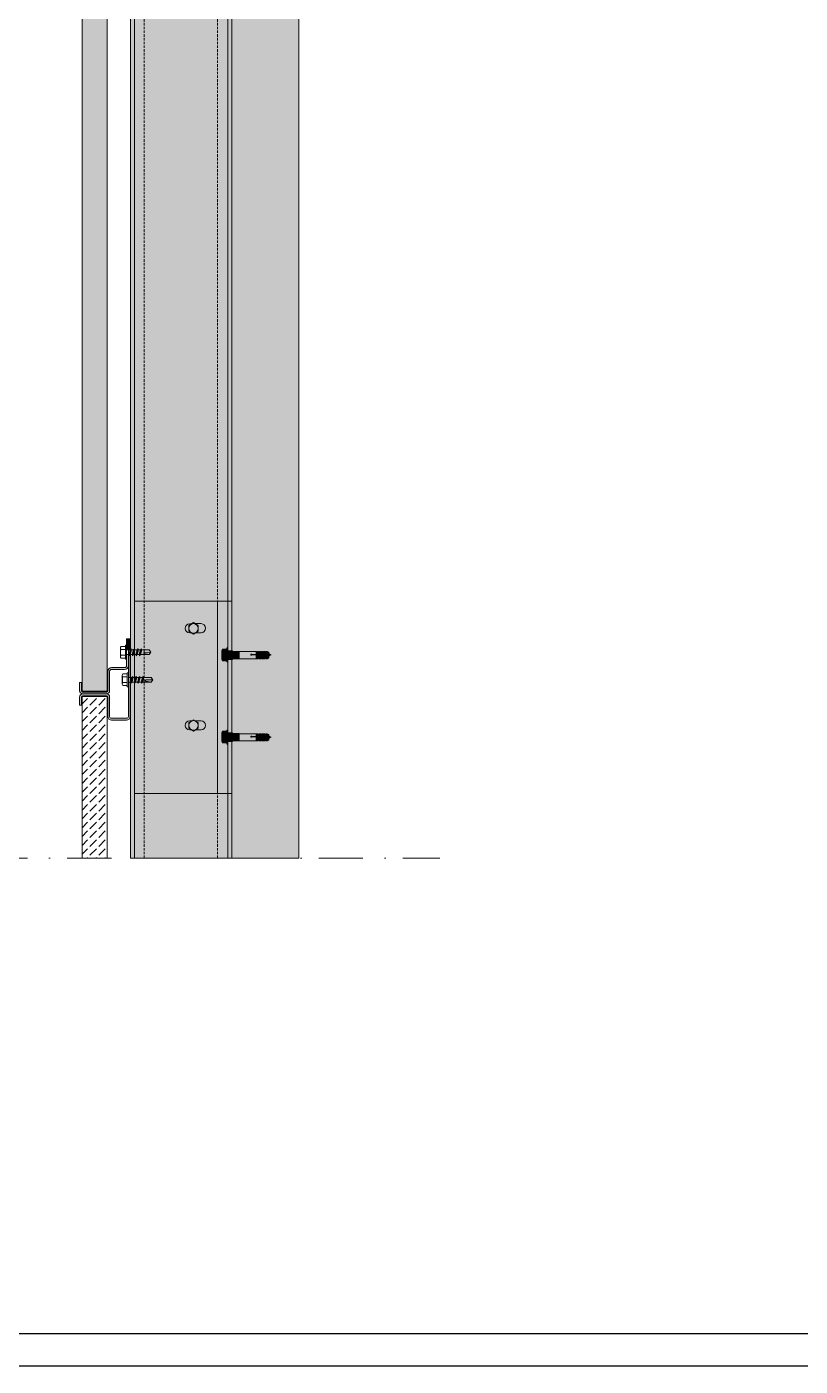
# Model space of a CAD drawing. Extents: x -106823 to -42801, y 48734 to 74234.
# Drawn here: x -55163 to -48982, y 48734 to 59449 of the extents above; entities that cross this region are included whole.
import ezdxf

# ---------------------------------------------------------------- set-up
doc = ezdxf.new("R2010")
doc.units = 0
doc.header["$MEASUREMENT"] = 0
doc.linetypes.add('Dot & Dashed', pattern=[670.277762, 352.777767, -176.388884, 0, -141.111112])
doc.linetypes.add('Hidden Line', pattern=[30, 20, -10])
for name, color, linetype, lineweight, true_color in [('2D - Ogólne_Pen_No__2', 7, 'Continuous', 15, 0x7f7f7f), ('2D - Ogólne_Pen_No__82', 7, 'Continuous', 20, 0xaaaaaa), ('2D Drafting - General_Pen_No__102', 7, 'Continuous', 13, 0xcccccc), ('2D Drafting - General_Pen_No__141', 7, 'Continuous', 0, 0xe8e8e8), ('2D Drafting - General_Pen_No__2', 7, 'Continuous', 15, 0x7f7f7f), ('2D Drafting - General_Pen_No__5', 7, 'Continuous', 25, 0x40a5ff), ('2D Drafting - General_Pen_No__81', 7, 'Continuous', 20, 0x6a6a6a)]:
    doc.layers.add(name, color=color, linetype=linetype, lineweight=lineweight, true_color=true_color)
doc.layers.add('2D Drafting - General_Pen_No__121', color=255, linetype='Continuous', lineweight=0)
pattern_1 = [(45, (0, 0), (-70.71068, 70.71068), [75, -25]), (45, (7e-15, 70.71), (-70.71068, 70.71068), [75, -25])]

msp = doc.modelspace()

# ---------------------------------------------------------------- hatches: boundary and pattern name
at = {"layer": '2D Drafting - General_Pen_No__102', "linetype": 'Continuous'}
for points in [[(-54366.18, 54463.42), (-54366.18, 54552.26), (-54351.18, 54552.26), (-54351.18, 54463.42)], [(-54351.18, 54463.42), (-54351.18, 54552.26), (-54336.18, 54552.26), (-54336.18, 54465.25), (-54337.66, 54463.42)], [(-54351.18, 54463.42), (-54351.18, 54552.26), (-54336.18, 54552.26), (-54336.18, 54465.25), (-54337.66, 54463.42)], [(-54716.18, 54112.26, -0.41421356), (-54741.18, 54137.26), (-54741.18, 54202.26), (-54726.18, 54202.26), (-54726.18, 54194.22), (-54726.27, 54194.22), (-54726.27, 54143.81), (-54726.18, 54143.81), (-54726.18, 54137.26, 0.41421356), (-54716.18, 54127.26), (-54526.18, 54127.26, 0.41421356), (-54516.18, 54137.26), (-54516.18, 54292.26, -0.41421356), (-54486.18, 54322.26), (-54381.18, 54322.26, 0.41421356), (-54366.18, 54337.26), (-54366.18, 54388.86), (-54366.18, 54426.14), (-54351.18, 54426.14), (-54351.18, 54337.26, -0.41421356), (-54381.18, 54307.26), (-54486.18, 54307.26, 0.41421356), (-54501.18, 54292.26), (-54501.18, 54137.26, -0.41421356), (-54526.18, 54112.26)], [(-54336.18, 54243.79), (-54351.18, 54243.79), (-54351.18, 54281.06), (-54351.18, 54426.14), (-54347.65, 54426.14), (-54345.45, 54417.94), (-54337.25, 54426.14), (-54336.18, 54426.14)], [(-54716.18, 54112.26), (-54526.18, 54112.26, -0.41421356), (-54501.18, 54087.26), (-54501.18, 53932.26, 0.41421356), (-54486.18, 53917.26), (-54366.18, 53917.26, 0.41421356), (-54351.18, 53932.26), (-54351.18, 54206.51), (-54336.18, 54206.51), (-54336.18, 53932.26, -0.41421356), (-54366.18, 53902.26), (-54486.18, 53902.26, -0.41421356), (-54516.18, 53932.26), (-54516.18, 54087.26, 0.41421356), (-54526.18, 54097.26), (-54716.18, 54097.26, 0.41421356), (-54726.18, 54087.26), (-54726.18, 54080.72), (-54726.27, 54080.72), (-54726.27, 54030.31), (-54726.18, 54030.31), (-54726.18, 54022.26), (-54741.18, 54022.26), (-54741.18, 54087.26, -0.41421356)]]:
    msp.add_hatch(color=256, dxfattribs=at).paths.add_polyline_path(points, flags=0)
at = {"layer": '2D Drafting - General_Pen_No__121', "linetype": 'Continuous'}
for points in [[(-53564.77, 54446.55), (-53598.95, 54446.55, -0.41956007), (-53598.95, 54469.85), (-53564.77, 54469.85)], [(-53603.22, 54423.64, 0.09242403), (-53598.95, 54400.73, 0.201281), (-53603.83, 54389.08), (-53603.83, 54458.2, 0.201281), (-53598.95, 54446.55, 0.09242403)], [(-53564.77, 54400.73), (-53598.95, 54400.73, -0.09242403), (-53603.22, 54423.64, -0.09242403), (-53598.95, 54446.55), (-53564.77, 54446.55), (-53564.77, 54423.64)], [(-53555.45, 54423.64), (-53555.45, 54367.72), (-53564.77, 54367.72), (-53564.77, 54423.64), (-53564.77, 54479.56), (-53555.45, 54479.56)], [(-53555.45, 54386.96), (-53555.45, 54423.64), (-53555.45, 54456.64), (-53525.45, 54456.64), (-53525.45, 54420.72), (-53525.45, 54386.96)], [(-53525.45, 54386.96), (-53555.45, 54386.96), (-53555.45, 54423.64), (-53555.45, 54456.64), (-53525.45, 54456.64), (-53525.45, 54419.77)], [(-53525.45, 54387.06), (-53525.45, 54419.77), (-53525.45, 54444.12), (-53521.94, 54448.49), (-53521.94, 54387.06)], [(-53521.94, 54387.06), (-53521.94, 54456.64), (-53521.76, 54456.64), (-53516.35, 54451.22), (-53516.35, 54392.48), (-53521.76, 54387.06)], [(-53516.35, 54392.38), (-53516.35, 54451.22), (-53466.61, 54451.22), (-53466.61, 54392.38)], [(-53466.61, 54392.38), (-53466.61, 54451.22), (-53465.36, 54449.98), (-53465.36, 54393.62)], [(-53465.36, 54393.62), (-53465.36, 54449.98), (-53330.94, 54449.98), (-53330.94, 54428.32), (-53364.25, 54428.32, 5.47504318), (-53364.25, 54425.36), (-53330.94, 54425.36), (-53330.94, 54393.62)], [(-53323.5, 54447.02), (-53323.5, 54434.07), (-53330.94, 54428.32), (-53330.94, 54449.98), (-53327.2, 54447.02)], [(-53330.94, 54428.32), (-53323.5, 54434.07), (-53323.5, 54431.11), (-53330.94, 54425.36)], [(-53313.15, 54449.98), (-53313.15, 54434.07), (-53323.5, 54434.07), (-53323.5, 54449.98)], [(-53323.5, 54434.07), (-53313.15, 54434.07), (-53313.15, 54431.11), (-53323.5, 54431.11)], [(-53305.71, 54447.02), (-53305.71, 54428.32), (-53313.15, 54434.07), (-53313.15, 54449.98), (-53309.4, 54447.02)], [(-53305.71, 54425.36), (-53313.15, 54431.11), (-53313.15, 54434.07), (-53305.71, 54428.32)], [(-53295.35, 54449.98), (-53295.35, 54428.32), (-53305.71, 54428.32), (-53305.71, 54449.98)], [(-53295.35, 54428.32), (-53295.35, 54449.98), (-53291.61, 54447.02), (-53287.91, 54447.02), (-53287.91, 54434.07)], [(-53287.91, 54431.11), (-53295.35, 54425.36), (-53295.35, 54428.32), (-53287.91, 54434.07)], [(-53277.55, 54449.98), (-53277.55, 54434.07), (-53287.91, 54434.07), (-53287.91, 54449.98)], [(-53277.55, 54431.11), (-53287.91, 54431.11), (-53287.91, 54434.07), (-53277.55, 54434.07)], [(-53270.11, 54447.02), (-53270.11, 54428.32), (-53277.55, 54434.07), (-53277.55, 54449.98), (-53273.81, 54447.02)], [(-53270.11, 54425.36), (-53277.55, 54431.11), (-53277.55, 54434.07), (-53270.11, 54428.32)], [(-53259.76, 54449.98), (-53259.76, 54428.32), (-53270.11, 54428.32), (-53270.11, 54449.98)], [(-53252.32, 54447.02), (-53252.32, 54434.07), (-53259.76, 54428.32), (-53259.76, 54449.98), (-53256.01, 54447.02)], [(-53259.76, 54428.32), (-53252.32, 54434.07), (-53252.32, 54431.11), (-53259.76, 54425.36)], [(-53252.32, 54434.07), (-53252.32, 54449.98), (-53241.96, 54449.98), (-53241.96, 54434.07)], [(-53252.32, 54434.07), (-53241.96, 54434.07), (-53241.96, 54431.11), (-53252.32, 54431.11)], [(-53229.58, 54426.92), (-53241.96, 54434.07), (-53241.96, 54449.98), (-53229.58, 54442.83)], [(-53229.58, 54423.96), (-53241.96, 54431.11), (-53241.96, 54434.07), (-53229.58, 54426.92)], [(-53210.85, 54423.55), (-53229.58, 54412.73), (-53229.58, 54434.36)], [(-53564.77, 54377.43), (-53598.95, 54377.43, -0.41956007), (-53598.95, 54400.73), (-53564.77, 54400.73)], [(-53330.94, 54425.36), (-53364.25, 54425.36, -5.47504318), (-53364.25, 54428.32), (-53330.94, 54428.32)], [(-53323.5, 54396.58), (-53327.2, 54396.58), (-53330.94, 54393.62), (-53330.94, 54425.36), (-53323.5, 54431.11)], [(-53323.5, 54393.62), (-53323.5, 54431.11), (-53313.15, 54431.11), (-53313.15, 54393.62)], [(-53305.71, 54396.58), (-53309.4, 54396.58), (-53313.15, 54393.62), (-53313.15, 54431.11), (-53305.71, 54425.36)], [(-53305.71, 54428.32), (-53295.35, 54428.32), (-53295.35, 54425.36), (-53305.71, 54425.36)], [(-53305.71, 54393.62), (-53305.71, 54425.36), (-53295.35, 54425.36), (-53295.35, 54393.62)], [(-53287.91, 54396.58), (-53291.61, 54396.58), (-53295.35, 54393.62), (-53295.35, 54425.36), (-53287.91, 54431.11)], [(-53277.55, 54393.62), (-53287.91, 54393.62), (-53287.91, 54431.11), (-53277.55, 54431.11)], [(-53270.11, 54396.58), (-53273.81, 54396.58), (-53277.55, 54393.62), (-53277.55, 54431.11), (-53270.11, 54425.36)], [(-53270.11, 54428.32), (-53259.76, 54428.32), (-53259.76, 54425.36), (-53270.11, 54425.36)], [(-53259.76, 54393.62), (-53270.11, 54393.62), (-53270.11, 54425.36), (-53259.76, 54425.36)], [(-53252.32, 54396.58), (-53256.01, 54396.58), (-53259.76, 54393.62), (-53259.76, 54425.36), (-53252.32, 54431.11)], [(-53252.32, 54393.62), (-53252.32, 54431.11), (-53241.96, 54431.11), (-53241.96, 54393.62)], [(-53229.58, 54400.77), (-53241.96, 54393.62), (-53241.96, 54431.11), (-53229.58, 54423.96)], [(-53564.77, 53789.87), (-53598.95, 53789.87, -0.41956007), (-53598.95, 53813.17), (-53564.77, 53813.17)], [(-53603.22, 53766.96, 0.09242403), (-53598.95, 53744.05, 0.201281), (-53603.83, 53732.4), (-53603.83, 53801.52, 0.201281), (-53598.95, 53789.87, 0.09242403)], [(-53564.77, 53744.05), (-53598.95, 53744.05, -0.09242403), (-53603.22, 53766.96, -0.09242403), (-53598.95, 53789.87), (-53564.77, 53789.87), (-53564.77, 53766.96)], [(-53555.45, 53766.96), (-53555.45, 53711.04), (-53564.77, 53711.04), (-53564.77, 53766.96), (-53564.77, 53822.88), (-53555.45, 53822.88)], [(-53555.45, 53730.28), (-53555.45, 53766.96), (-53555.45, 53799.95), (-53525.45, 53799.95), (-53525.45, 53764.03), (-53525.45, 53730.28)], [(-53525.45, 53730.28), (-53555.45, 53730.28), (-53555.45, 53766.96), (-53555.45, 53799.95), (-53525.45, 53799.95), (-53525.45, 53763.08)], [(-53525.45, 53730.38), (-53525.45, 53763.08), (-53525.45, 53787.44), (-53525.45, 53799.95), (-53521.94, 53799.95), (-53521.94, 53730.38)], [(-53521.94, 53730.38), (-53521.94, 53799.95), (-53521.76, 53799.95), (-53516.35, 53794.54), (-53516.35, 53735.79), (-53521.76, 53730.38)], [(-53516.35, 53735.7), (-53516.35, 53794.54), (-53466.61, 53794.54), (-53466.61, 53735.7)], [(-53466.61, 53735.7), (-53466.61, 53794.54), (-53465.36, 53793.29), (-53465.36, 53736.94)], [(-53465.36, 53736.94), (-53465.36, 53793.29), (-53330.94, 53793.29), (-53330.94, 53771.64), (-53364.25, 53771.64, 5.47504318), (-53364.25, 53768.68), (-53330.94, 53768.68), (-53330.94, 53736.94)], [(-53323.5, 53790.34), (-53323.5, 53777.38), (-53330.94, 53771.64), (-53330.94, 53793.29), (-53327.2, 53790.34)], [(-53313.15, 53793.29), (-53313.15, 53777.38), (-53323.5, 53777.38), (-53323.5, 53793.29)], [(-53305.71, 53790.34), (-53305.71, 53771.64), (-53313.15, 53777.38), (-53313.15, 53793.29), (-53309.4, 53790.34)], [(-53295.35, 53793.29), (-53295.35, 53771.64), (-53305.71, 53771.64), (-53305.71, 53793.29)], [(-53295.35, 53771.64), (-53295.35, 53793.29), (-53291.61, 53790.34), (-53287.91, 53790.34), (-53287.91, 53777.38)], [(-53277.55, 53793.29), (-53277.55, 53777.38), (-53287.91, 53777.38), (-53287.91, 53793.29)], [(-53270.11, 53790.34), (-53270.11, 53771.64), (-53277.55, 53777.38), (-53277.55, 53793.29), (-53273.81, 53790.34)], [(-53259.76, 53793.29), (-53259.76, 53771.64), (-53270.11, 53771.64), (-53270.11, 53793.29)], [(-53252.32, 53790.34), (-53252.32, 53777.38), (-53259.76, 53771.64), (-53259.76, 53793.29), (-53256.01, 53790.34)], [(-53252.32, 53777.38), (-53252.32, 53793.29), (-53241.96, 53793.29), (-53241.96, 53777.38)], [(-53229.58, 53770.24), (-53241.96, 53777.38), (-53241.96, 53793.29), (-53229.58, 53786.15)], [(-53564.77, 53720.75), (-53598.95, 53720.75, -0.41956007), (-53598.95, 53744.05), (-53564.77, 53744.05)], [(-53330.94, 53768.68), (-53364.25, 53768.68, -5.47504318), (-53364.25, 53771.64), (-53330.94, 53771.64)], [(-53330.94, 53771.64), (-53323.5, 53777.38), (-53323.5, 53774.43), (-53330.94, 53768.68)], [(-53323.5, 53739.9), (-53327.2, 53739.9), (-53330.94, 53736.94), (-53330.94, 53768.68), (-53323.5, 53774.43)], [(-53323.5, 53777.38), (-53313.15, 53777.38), (-53313.15, 53774.43), (-53323.5, 53774.43)], [(-53323.5, 53736.94), (-53323.5, 53774.43), (-53313.15, 53774.43), (-53313.15, 53736.94)], [(-53305.71, 53768.68), (-53313.15, 53774.43), (-53313.15, 53777.38), (-53305.71, 53771.64)], [(-53305.71, 53739.9), (-53309.4, 53739.9), (-53313.15, 53736.94), (-53313.15, 53774.43), (-53305.71, 53768.68)], [(-53305.71, 53771.64), (-53295.35, 53771.64), (-53295.35, 53768.68), (-53305.71, 53768.68)], [(-53305.71, 53736.94), (-53305.71, 53768.68), (-53295.35, 53768.68), (-53295.35, 53736.94)], [(-53287.91, 53774.43), (-53295.35, 53768.68), (-53295.35, 53771.64), (-53287.91, 53777.38)], [(-53287.91, 53739.9), (-53291.61, 53739.9), (-53295.35, 53736.94), (-53295.35, 53768.68), (-53287.91, 53774.43)], [(-53277.55, 53774.43), (-53287.91, 53774.43), (-53287.91, 53777.38), (-53277.55, 53777.38)], [(-53277.55, 53736.94), (-53287.91, 53736.94), (-53287.91, 53774.43), (-53277.55, 53774.43)], [(-53270.11, 53768.68), (-53277.55, 53774.43), (-53277.55, 53777.38), (-53270.11, 53771.64)], [(-53270.11, 53739.9), (-53273.81, 53739.9), (-53277.55, 53736.94), (-53277.55, 53774.43), (-53270.11, 53768.68)], [(-53270.11, 53771.64), (-53259.76, 53771.64), (-53259.76, 53768.68), (-53270.11, 53768.68)], [(-53259.76, 53736.94), (-53270.11, 53736.94), (-53270.11, 53768.68), (-53259.76, 53768.68)], [(-53259.76, 53771.64), (-53252.32, 53777.38), (-53252.32, 53774.43), (-53259.76, 53768.68)], [(-53252.32, 53739.9), (-53256.01, 53739.9), (-53259.76, 53736.94), (-53259.76, 53768.68), (-53252.32, 53774.43)], [(-53252.32, 53777.38), (-53241.96, 53777.38), (-53241.96, 53774.43), (-53252.32, 53774.43)], [(-53252.32, 53736.94), (-53252.32, 53774.43), (-53241.96, 53774.43), (-53241.96, 53736.94)], [(-53229.58, 53767.28), (-53241.96, 53774.43), (-53241.96, 53777.38), (-53229.58, 53770.24)], [(-53229.58, 53744.09), (-53241.96, 53736.94), (-53241.96, 53774.43), (-53229.58, 53767.28)], [(-53210.85, 53766.86), (-53229.58, 53756.05), (-53229.58, 53777.67)]]:
    msp.add_hatch(color=256, dxfattribs=at).paths.add_polyline_path(points, flags=0)
at = {"layer": '2D Drafting - General_Pen_No__141', "linetype": 'Continuous'}
msp.add_hatch(color=256, dxfattribs=at).paths.add_polyline_path([(-53525.45, 52799.35), (-53525.45, 67472.76), (-54333.07, 67472.76), (-54333.07, 52799.35)], flags=0)
at = {"layer": '2D Drafting - General_Pen_No__81', "linetype": 'Continuous'}
h = msp.add_hatch(dxfattribs=at)
h.set_pattern_fill('Solid___Dashed', color=256, style=0, pattern_type=2)
h.set_pattern_definition([(45, (0, 0), (-70.71068, 70.71068), []), (45, (-35.36, 35.36), (-70.71068, 70.71068), [75, -25])])
h.paths.add_polyline_path([(-53525.45, 67472.76), (-53525.45, 52799.35), (-52989.68, 52799.35), (-52989.68, 66029.79), (-52989.68, 67472.76)], flags=0)
h = msp.add_hatch(dxfattribs=at)
h.set_pattern_fill('Beton', color=256, style=0, pattern_type=2)
h.set_pattern_definition(pattern_1)
h.paths.add_polyline_path([(-54721.18, 66095.81), (-54521.18, 66095.81), (-54521.18, 54133.71), (-54721.18, 54133.71)], flags=0)
for points in [[(-54521.09, 54239.24), (-54516.18, 54239.24), (-54516.18, 54143.81), (-54521.09, 54143.81)], [(-54521.09, 53985.29), (-54516.18, 53985.29), (-54516.18, 54080.72), (-54521.09, 54080.72)]]:
    msp.add_hatch(color=256, dxfattribs=at).paths.add_polyline_path(points, flags=0)
h = msp.add_hatch(dxfattribs=at)
h.set_pattern_fill('Beton', color=256, style=0, pattern_type=2)
h.set_pattern_definition(pattern_1)
h.paths.add_polyline_path([(-54721.18, 54090.82), (-54521.18, 54090.82), (-54521.18, 52799.35), (-54721.18, 52799.35)], flags=0)

# ---------------------------------------------------------------- linework, layer by layer
at = {"layer": '2D - Ogólne_Pen_No__2', "linetype": 'Continuous'}
for p, q in [((-53521.76, 54456.64), (-53525.45, 54456.64)), ((-53525.45, 54456.64), (-53525.45, 54419.77)), ((-53516.35, 54451.22), (-53521.76, 54456.64)), ((-53516.35, 54451.22), (-53516.35, 54392.38)), ((-53466.61, 54451.22), (-53516.35, 54451.22)), ((-53466.61, 54451.22), (-53466.61, 54392.38)), ((-53465.36, 54449.98), (-53466.61, 54451.22)), ((-53465.36, 54393.62), (-53465.36, 54449.98)), ((-53330.94, 54449.98), (-53465.36, 54449.98)), ((-53330.94, 54449.98), (-53330.94, 54393.62)), ((-53327.2, 54447.02), (-53330.94, 54449.98)), ((-53323.5, 54434.07), (-53330.94, 54428.32)), ((-53323.5, 54447.02), (-53327.2, 54447.02)), ((-53323.5, 54449.98), (-53323.5, 54393.62)), ((-53313.15, 54449.98), (-53323.5, 54449.98)), ((-53323.5, 54449.98), (-53323.5, 54447.02)), ((-53313.15, 54434.07), (-53323.5, 54434.07)), ((-53313.15, 54449.98), (-53313.15, 54393.62)), ((-53309.4, 54447.02), (-53313.15, 54449.98)), ((-53305.71, 54428.32), (-53313.15, 54434.07)), ((-53305.71, 54447.02), (-53309.4, 54447.02)), ((-53305.71, 54449.98), (-53305.71, 54393.62)), ((-53295.35, 54449.98), (-53305.71, 54449.98)), ((-53305.71, 54449.98), (-53305.71, 54447.02)), ((-53295.35, 54449.98), (-53295.35, 54393.62)), ((-53291.61, 54447.02), (-53295.35, 54449.98)), ((-53287.91, 54434.07), (-53295.35, 54428.32)), ((-53287.91, 54447.02), (-53291.61, 54447.02)), ((-53287.91, 54449.98), (-53287.91, 54393.62)), ((-53277.55, 54449.98), (-53287.91, 54449.98)), ((-53287.91, 54449.98), (-53287.91, 54447.02)), ((-53277.55, 54434.07), (-53287.91, 54434.07)), ((-53277.55, 54449.98), (-53277.55, 54393.62)), ((-53273.81, 54447.02), (-53277.55, 54449.98)), ((-53270.11, 54428.32), (-53277.55, 54434.07)), ((-53270.11, 54447.02), (-53273.81, 54447.02)), ((-53270.11, 54449.98), (-53270.11, 54393.62)), ((-53259.76, 54449.98), (-53270.11, 54449.98)), ((-53270.11, 54449.98), (-53270.11, 54447.02)), ((-53259.76, 54449.98), (-53259.76, 54393.62)), ((-53256.01, 54447.02), (-53259.76, 54449.98)), ((-53252.32, 54434.07), (-53259.76, 54428.32)), ((-53252.32, 54447.02), (-53256.01, 54447.02)), ((-53241.96, 54449.98), (-53252.32, 54449.98)), ((-53252.32, 54449.98), (-53252.32, 54393.62)), ((-53241.96, 54434.07), (-53252.32, 54434.07)), ((-53241.96, 54449.98), (-53241.96, 54393.62)), ((-53229.58, 54442.83), (-53241.96, 54449.98)), ((-53229.58, 54426.92), (-53241.96, 54434.07)), ((-53229.58, 54442.83), (-53229.58, 54400.77)), ((-53229.58, 54434.36), (-53210.85, 54423.55)), ((-53525.45, 54387.06), (-53525.45, 54420.81)), ((-53525.45, 54386.96), (-53525.45, 54420.72)), ((-53521.76, 54387.06), (-53525.45, 54387.06)), ((-53521.76, 54386.96), (-53525.45, 54386.96)), ((-53516.35, 54392.48), (-53521.76, 54387.06)), ((-53516.35, 54392.38), (-53521.76, 54386.96)), ((-53466.61, 54392.38), (-53516.35, 54392.38)), ((-53465.36, 54393.62), (-53466.61, 54392.38)), ((-53330.94, 54393.62), (-53465.36, 54393.62)), ((-53330.94, 54428.32), (-53364.25, 54428.32)), ((-53330.94, 54425.36), (-53364.25, 54425.36)), ((-53323.5, 54431.11), (-53330.94, 54425.36)), ((-53327.2, 54396.58), (-53330.94, 54393.62)), ((-53323.5, 54396.58), (-53327.2, 54396.58)), ((-53313.15, 54431.11), (-53323.5, 54431.11)), ((-53323.5, 54393.62), (-53323.5, 54396.58)), ((-53313.15, 54393.62), (-53323.5, 54393.62)), ((-53305.71, 54425.36), (-53313.15, 54431.11)), ((-53309.4, 54396.58), (-53313.15, 54393.62)), ((-53305.71, 54396.58), (-53309.4, 54396.58)), ((-53295.35, 54428.32), (-53305.71, 54428.32)), ((-53295.35, 54425.36), (-53305.71, 54425.36)), ((-53305.71, 54393.62), (-53305.71, 54396.58)), ((-53295.35, 54393.62), (-53305.71, 54393.62)), ((-53287.91, 54431.11), (-53295.35, 54425.36)), ((-53291.61, 54396.58), (-53295.35, 54393.62)), ((-53287.91, 54396.58), (-53291.61, 54396.58)), ((-53277.55, 54431.11), (-53287.91, 54431.11)), ((-53287.91, 54393.62), (-53287.91, 54396.58)), ((-53277.55, 54393.62), (-53287.91, 54393.62)), ((-53270.11, 54425.36), (-53277.55, 54431.11)), ((-53273.81, 54396.58), (-53277.55, 54393.62)), ((-53270.11, 54396.58), (-53273.81, 54396.58)), ((-53259.76, 54428.32), (-53270.11, 54428.32)), ((-53259.76, 54425.36), (-53270.11, 54425.36)), ((-53270.11, 54393.62), (-53270.11, 54396.58)), ((-53259.76, 54393.62), (-53270.11, 54393.62)), ((-53252.32, 54431.11), (-53259.76, 54425.36)), ((-53256.01, 54396.58), (-53259.76, 54393.62)), ((-53252.32, 54396.58), (-53256.01, 54396.58)), ((-53241.96, 54431.11), (-53252.32, 54431.11)), ((-53241.96, 54393.62), (-53252.32, 54393.62)), ((-53229.58, 54423.96), (-53241.96, 54431.11)), ((-53229.58, 54400.77), (-53241.96, 54393.62)), ((-53229.58, 54412.73), (-53210.85, 54423.55)), ((-53521.76, 53799.95), (-53525.45, 53799.95)), ((-53516.35, 53794.54), (-53521.76, 53799.95)), ((-53466.61, 53794.54), (-53516.35, 53794.54)), ((-53516.35, 53794.54), (-53516.35, 53735.7)), ((-53465.36, 53793.29), (-53466.61, 53794.54)), ((-53466.61, 53794.54), (-53466.61, 53735.7)), ((-53330.94, 53793.29), (-53465.36, 53793.29)), ((-53465.36, 53736.94), (-53465.36, 53793.29)), ((-53327.2, 53790.34), (-53330.94, 53793.29)), ((-53330.94, 53793.29), (-53330.94, 53736.94)), ((-53323.5, 53790.34), (-53327.2, 53790.34)), ((-53313.15, 53793.29), (-53323.5, 53793.29)), ((-53323.5, 53793.29), (-53323.5, 53790.34)), ((-53323.5, 53793.29), (-53323.5, 53736.94)), ((-53309.4, 53790.34), (-53313.15, 53793.29)), ((-53313.15, 53793.29), (-53313.15, 53736.94)), ((-53305.71, 53790.34), (-53309.4, 53790.34)), ((-53295.35, 53793.29), (-53305.71, 53793.29)), ((-53305.71, 53793.29), (-53305.71, 53790.34)), ((-53305.71, 53793.29), (-53305.71, 53736.94)), ((-53291.61, 53790.34), (-53295.35, 53793.29)), ((-53295.35, 53793.29), (-53295.35, 53736.94)), ((-53287.91, 53790.34), (-53291.61, 53790.34)), ((-53277.55, 53793.29), (-53287.91, 53793.29)), ((-53287.91, 53793.29), (-53287.91, 53790.34)), ((-53287.91, 53793.29), (-53287.91, 53736.94)), ((-53273.81, 53790.34), (-53277.55, 53793.29)), ((-53277.55, 53793.29), (-53277.55, 53736.94)), ((-53270.11, 53790.34), (-53273.81, 53790.34)), ((-53270.11, 53793.29), (-53270.11, 53736.94)), ((-53259.76, 53793.29), (-53270.11, 53793.29)), ((-53270.11, 53793.29), (-53270.11, 53790.34)), ((-53259.76, 53793.29), (-53259.76, 53736.94)), ((-53256.01, 53790.34), (-53259.76, 53793.29)), ((-53252.32, 53790.34), (-53256.01, 53790.34)), ((-53241.96, 53793.29), (-53252.32, 53793.29)), ((-53252.32, 53793.29), (-53252.32, 53736.94)), ((-53241.96, 53793.29), (-53241.96, 53736.94)), ((-53229.58, 53786.15), (-53241.96, 53793.29)), ((-53525.45, 53730.38), (-53525.45, 53764.13)), ((-53521.76, 53730.38), (-53525.45, 53730.38)), ((-53521.76, 53730.28), (-53525.45, 53730.28)), ((-53516.35, 53735.79), (-53521.76, 53730.38)), ((-53516.35, 53735.7), (-53521.76, 53730.28)), ((-53466.61, 53735.7), (-53516.35, 53735.7)), ((-53465.36, 53736.94), (-53466.61, 53735.7)), ((-53330.94, 53736.94), (-53465.36, 53736.94)), ((-53330.94, 53771.64), (-53364.25, 53771.64)), ((-53330.94, 53768.68), (-53364.25, 53768.68)), ((-53323.5, 53777.38), (-53330.94, 53771.64)), ((-53323.5, 53774.43), (-53330.94, 53768.68)), ((-53327.2, 53739.9), (-53330.94, 53736.94)), ((-53323.5, 53739.9), (-53327.2, 53739.9)), ((-53313.15, 53777.38), (-53323.5, 53777.38)), ((-53313.15, 53774.43), (-53323.5, 53774.43)), ((-53323.5, 53736.94), (-53323.5, 53739.9)), ((-53313.15, 53736.94), (-53323.5, 53736.94)), ((-53305.71, 53771.64), (-53313.15, 53777.38)), ((-53305.71, 53768.68), (-53313.15, 53774.43)), ((-53309.4, 53739.9), (-53313.15, 53736.94)), ((-53305.71, 53739.9), (-53309.4, 53739.9)), ((-53295.35, 53771.64), (-53305.71, 53771.64)), ((-53295.35, 53768.68), (-53305.71, 53768.68)), ((-53305.71, 53736.94), (-53305.71, 53739.9)), ((-53295.35, 53736.94), (-53305.71, 53736.94)), ((-53287.91, 53777.38), (-53295.35, 53771.64)), ((-53287.91, 53774.43), (-53295.35, 53768.68)), ((-53291.61, 53739.9), (-53295.35, 53736.94)), ((-53287.91, 53739.9), (-53291.61, 53739.9)), ((-53277.55, 53777.38), (-53287.91, 53777.38)), ((-53277.55, 53774.43), (-53287.91, 53774.43)), ((-53287.91, 53736.94), (-53287.91, 53739.9)), ((-53277.55, 53736.94), (-53287.91, 53736.94)), ((-53270.11, 53771.64), (-53277.55, 53777.38)), ((-53270.11, 53768.68), (-53277.55, 53774.43)), ((-53273.81, 53739.9), (-53277.55, 53736.94)), ((-53270.11, 53739.9), (-53273.81, 53739.9)), ((-53259.76, 53771.64), (-53270.11, 53771.64)), ((-53259.76, 53768.68), (-53270.11, 53768.68)), ((-53270.11, 53736.94), (-53270.11, 53739.9)), ((-53259.76, 53736.94), (-53270.11, 53736.94)), ((-53252.32, 53777.38), (-53259.76, 53771.64)), ((-53252.32, 53774.43), (-53259.76, 53768.68)), ((-53256.01, 53739.9), (-53259.76, 53736.94)), ((-53252.32, 53739.9), (-53256.01, 53739.9)), ((-53241.96, 53777.38), (-53252.32, 53777.38)), ((-53241.96, 53774.43), (-53252.32, 53774.43)), ((-53241.96, 53736.94), (-53252.32, 53736.94)), ((-53229.58, 53770.24), (-53241.96, 53777.38)), ((-53229.58, 53767.28), (-53241.96, 53774.43)), ((-53229.58, 53744.09), (-53241.96, 53736.94)), ((-53229.58, 53786.15), (-53229.58, 53744.09)), ((-53229.58, 53777.67), (-53210.85, 53766.86)), ((-53229.58, 53756.05), (-53210.85, 53766.86))]:
    msp.add_line(p, q, dxfattribs=at)
msp.add_arc((-53368.17, 54426.84), 4.18, 20.701612, 339.298388, dxfattribs=at)
at = {"layer": '2D - Ogólne_Pen_No__82', "linetype": 'Continuous'}
msp.add_arc((-53368.17, 53770.16), 4.18, 20.701612, 339.298388, dxfattribs=at)
at = {"layer": '2D Drafting - General_Pen_No__2', "linetype": 'Continuous'}
for p, q in [((-54333.07, 52799.35), (-54333.07, 67472.76)), ((-54303.07, 52799.35), (-54303.07, 67472.76)), ((-53555.45, 52799.35), (-53555.45, 67472.76)), ((-53525.45, 52799.35), (-53525.45, 67472.76)), ((-52989.68, 52799.35), (-52989.68, 67472.76)), ((-54303.07, 54855.13), (-53525.45, 54855.13)), ((-53639.72, 53314.56), (-53639.72, 54855.13)), ((-53869.11, 54658.94), (-53830.94, 54681.94)), ((-53869.11, 54658.94), (-53869.11, 54612.94)), ((-53847.05, 54672.23), (-53860.8, 54672.23)), ((-53792.77, 54658.94), (-53830.94, 54681.94)), ((-53770.63, 54674.1), (-53814.83, 54674.1)), ((-53792.77, 54658.94), (-53792.77, 54612.94)), ((-54366.18, 54552.26), (-54366.18, 54337.26)), ((-54351.18, 54552.26), (-54366.18, 54552.26)), ((-54351.18, 54552.26), (-54351.18, 53932.26)), ((-54336.18, 54552.26), (-54351.18, 54552.26)), ((-54351.18, 54552.26), (-54351.18, 54337.26)), ((-54336.18, 54552.26), (-54336.18, 53932.26)), ((-53869.11, 54612.94), (-53830.94, 54589.94)), ((-53860.8, 54599.65), (-53847.05, 54599.65)), ((-53792.77, 54612.94), (-53830.94, 54589.94)), ((-53814.83, 54601.52), (-53770.63, 54601.52)), ((-54414.56, 54410.2), (-54414.56, 54479.33)), ((-54409.67, 54490.98), (-54375.5, 54490.98)), ((-54409.67, 54467.68), (-54375.5, 54467.68)), ((-54375.5, 54444.76), (-54375.5, 54500.68)), ((-54375.5, 54500.68), (-54366.18, 54500.68)), ((-54375.5, 54444.76), (-54375.5, 54388.85)), ((-54366.18, 54500.68), (-54366.18, 54444.76)), ((-54366.18, 54463.4), (-54337.66, 54463.4)), ((-54366.18, 54388.85), (-54366.18, 54444.76)), ((-54347.65, 54426.13), (-54342.65, 54444.76)), ((-54345.45, 54417.93), (-54338.26, 54444.76)), ((-54337.66, 54463.4), (-54342.65, 54444.76)), ((-54331.07, 54471.6), (-54338.26, 54444.76)), ((-54331.07, 54471.6), (-54337.66, 54463.4)), ((-54337.25, 54426.13), (-54332.26, 54444.76)), ((-54327.26, 54463.4), (-54332.26, 54444.76)), ((-54327.26, 54463.4), (-54331.07, 54471.6)), ((-54327.26, 54463.4), (-54309.82, 54463.4)), ((-54319.81, 54426.13), (-54314.81, 54444.76)), ((-54317.61, 54417.93), (-54310.42, 54444.76)), ((-54309.82, 54463.4), (-54314.81, 54444.76)), ((-54303.23, 54471.6), (-54310.42, 54444.76)), ((-54303.23, 54471.6), (-54309.82, 54463.4)), ((-54309.41, 54426.13), (-54304.42, 54444.76)), ((-54299.42, 54463.4), (-54304.42, 54444.76)), ((-54299.42, 54463.4), (-54303.23, 54471.6)), ((-54299.42, 54463.4), (-54281.98, 54463.4)), ((-54291.97, 54426.13), (-54286.97, 54444.76)), ((-54289.77, 54417.93), (-54282.58, 54444.76)), ((-54281.98, 54463.4), (-54286.97, 54444.76)), ((-54275.39, 54471.6), (-54282.58, 54444.76)), ((-54275.39, 54471.6), (-54281.98, 54463.4)), ((-54281.57, 54426.13), (-54276.57, 54444.76)), ((-54271.58, 54463.4), (-54276.57, 54444.76)), ((-54271.58, 54463.4), (-54275.39, 54471.6)), ((-54271.58, 54463.4), (-54254.14, 54463.4)), ((-54264.13, 54426.13), (-54259.13, 54444.76)), ((-54261.93, 54417.93), (-54254.74, 54444.76)), ((-54254.14, 54463.4), (-54259.13, 54444.76)), ((-54247.54, 54471.6), (-54254.74, 54444.76)), ((-54247.54, 54471.6), (-54254.14, 54463.4)), ((-54253.73, 54426.13), (-54248.73, 54444.76)), ((-54243.74, 54463.4), (-54248.73, 54444.76)), ((-54243.74, 54463.4), (-54247.54, 54471.6)), ((-54243.74, 54463.4), (-54185.22, 54463.4)), ((-54231.05, 54440.34), (-54226.19, 54443.03)), ((-54227.27, 54434.13), (-54231.05, 54440.34)), ((-54185.22, 54426.13), (-54227.27, 54434.13)), ((-54226.19, 54443.03), (-54171.24, 54444.76)), ((-54185.22, 54463.4), (-54171.24, 54444.76)), ((-54185.22, 54426.13), (-54171.24, 54444.76)), ((-53603.83, 54389.08), (-53603.83, 54458.2)), ((-53598.95, 54469.85), (-53564.77, 54469.85)), ((-53598.95, 54446.55), (-53564.77, 54446.55)), ((-53564.77, 54479.56), (-53555.45, 54479.56)), ((-53564.77, 54423.64), (-53564.77, 54479.56)), ((-53555.45, 54477.72), (-53555.45, 54421.8)), ((-53555.45, 54456.64), (-53525.45, 54456.64)), ((-54409.67, 54421.85), (-54375.5, 54421.85)), ((-54409.67, 54398.55), (-54375.5, 54398.55)), ((-54375.5, 54388.85), (-54366.18, 54388.85)), ((-54366.18, 54426.13), (-54347.65, 54426.13)), ((-54347.65, 54426.13), (-54345.45, 54417.93)), ((-54345.45, 54417.93), (-54337.25, 54426.13)), ((-54337.25, 54426.13), (-54319.81, 54426.13)), ((-54319.81, 54426.13), (-54317.61, 54417.93)), ((-54317.61, 54417.93), (-54309.41, 54426.13)), ((-54309.41, 54426.13), (-54291.97, 54426.13)), ((-54291.97, 54426.13), (-54289.77, 54417.93)), ((-54289.77, 54417.93), (-54281.57, 54426.13)), ((-54281.57, 54426.13), (-54264.13, 54426.13)), ((-54264.13, 54426.13), (-54261.93, 54417.93)), ((-54261.93, 54417.93), (-54253.73, 54426.13)), ((-54253.73, 54426.13), (-54185.22, 54426.13)), ((-53598.95, 54400.73), (-53564.77, 54400.73)), ((-53598.95, 54377.43), (-53564.77, 54377.43)), ((-53564.77, 54423.64), (-53564.77, 54367.72)), ((-53564.77, 54367.72), (-53555.45, 54367.72)), ((-53555.45, 54365.88), (-53555.45, 54421.8)), ((-53555.45, 54386.96), (-53525.45, 54386.96)), ((-54516.18, 54292.26), (-54516.18, 54137.26)), ((-54501.18, 54292.26), (-54501.18, 54137.26)), ((-54381.18, 54322.26), (-54486.18, 54322.26)), ((-54381.18, 54307.26), (-54486.18, 54307.26)), ((-54399.56, 54190.58), (-54399.56, 54259.71)), ((-54394.67, 54271.36), (-54360.5, 54271.36)), ((-54394.67, 54248.06), (-54360.5, 54248.06)), ((-54360.5, 54225.15), (-54360.5, 54281.06)), ((-54360.5, 54281.06), (-54351.18, 54281.06)), ((-54360.5, 54225.15), (-54360.5, 54169.23)), ((-54351.18, 54281.06), (-54351.18, 54225.15)), ((-54351.18, 54243.79), (-54322.66, 54243.79)), ((-54351.18, 54169.23), (-54351.18, 54225.15)), ((-54332.65, 54206.51), (-54327.65, 54225.15)), ((-54330.45, 54198.31), (-54323.26, 54225.15)), ((-54322.66, 54243.79), (-54327.65, 54225.15)), ((-54316.07, 54251.99), (-54323.26, 54225.15)), ((-54316.07, 54251.99), (-54322.66, 54243.79)), ((-54322.25, 54206.51), (-54317.26, 54225.15)), ((-54312.26, 54243.79), (-54317.26, 54225.15)), ((-54312.26, 54243.79), (-54316.07, 54251.99)), ((-54312.26, 54243.79), (-54294.82, 54243.79)), ((-54304.81, 54206.51), (-54299.81, 54225.15)), ((-54302.61, 54198.31), (-54295.42, 54225.15)), ((-54294.82, 54243.79), (-54299.81, 54225.15)), ((-54288.23, 54251.99), (-54295.42, 54225.15)), ((-54288.23, 54251.99), (-54294.82, 54243.79)), ((-54294.41, 54206.51), (-54289.42, 54225.15)), ((-54284.42, 54243.79), (-54289.42, 54225.15)), ((-54284.42, 54243.79), (-54288.23, 54251.99)), ((-54284.42, 54243.79), (-54266.98, 54243.79)), ((-54276.97, 54206.51), (-54271.97, 54225.15)), ((-54274.77, 54198.31), (-54267.58, 54225.15)), ((-54266.98, 54243.79), (-54271.97, 54225.15)), ((-54260.39, 54251.99), (-54267.58, 54225.15)), ((-54260.39, 54251.99), (-54266.98, 54243.79)), ((-54266.57, 54206.51), (-54261.57, 54225.15)), ((-54256.58, 54243.79), (-54261.57, 54225.15)), ((-54256.58, 54243.79), (-54260.39, 54251.99)), ((-54256.58, 54243.79), (-54239.14, 54243.79)), ((-54249.13, 54206.51), (-54244.13, 54225.15)), ((-54246.93, 54198.31), (-54239.74, 54225.15)), ((-54239.14, 54243.79), (-54244.13, 54225.15)), ((-54232.54, 54251.99), (-54239.74, 54225.15)), ((-54232.54, 54251.99), (-54239.14, 54243.79)), ((-54238.73, 54206.51), (-54233.73, 54225.15)), ((-54228.74, 54243.79), (-54233.73, 54225.15)), ((-54228.74, 54243.79), (-54232.54, 54251.99)), ((-54228.74, 54243.79), (-54170.22, 54243.79)), ((-54216.05, 54220.72), (-54211.19, 54223.41)), ((-54212.27, 54214.51), (-54216.05, 54220.72)), ((-54211.19, 54223.41), (-54156.24, 54225.15)), ((-54170.22, 54243.79), (-54156.24, 54225.15)), ((-54170.22, 54206.51), (-54156.24, 54225.15)), ((-54741.18, 54202.26), (-54741.18, 54137.26)), ((-54741.18, 54202.26), (-54726.18, 54202.26)), ((-54726.18, 54202.26), (-54726.18, 54137.26)), ((-54721.09, 54133.71), (-54521.09, 54133.71)), ((-54526.18, 54127.26), (-54716.18, 54127.26)), ((-54526.18, 54112.26), (-54716.18, 54112.26)), ((-54526.18, 54112.26), (-54716.18, 54112.26)), ((-54394.67, 54202.23), (-54360.5, 54202.23)), ((-54394.67, 54178.93), (-54360.5, 54178.93)), ((-54360.5, 54169.23), (-54351.18, 54169.23)), ((-54351.18, 54206.51), (-54332.65, 54206.51)), ((-54332.65, 54206.51), (-54330.45, 54198.31)), ((-54330.45, 54198.31), (-54322.25, 54206.51)), ((-54322.25, 54206.51), (-54304.81, 54206.51)), ((-54304.81, 54206.51), (-54302.61, 54198.31)), ((-54302.61, 54198.31), (-54294.41, 54206.51)), ((-54294.41, 54206.51), (-54276.97, 54206.51)), ((-54276.97, 54206.51), (-54274.77, 54198.31)), ((-54274.77, 54198.31), (-54266.57, 54206.51)), ((-54266.57, 54206.51), (-54249.13, 54206.51)), ((-54249.13, 54206.51), (-54246.93, 54198.31)), ((-54246.93, 54198.31), (-54238.73, 54206.51)), ((-54238.73, 54206.51), (-54170.22, 54206.51)), ((-54170.22, 54206.51), (-54212.27, 54214.51)), ((-54741.18, 54022.26), (-54741.18, 54087.26)), ((-54741.18, 54022.26), (-54726.18, 54022.26)), ((-54726.18, 54022.26), (-54726.18, 54087.26)), ((-54721.09, 54090.82), (-54521.09, 54090.82)), ((-54721.09, 54090.82), (-54721.09, 52799.35)), ((-54526.18, 54097.26), (-54716.18, 54097.26)), ((-54521.09, 54090.82), (-54521.09, 52799.35)), ((-54516.18, 53932.26), (-54516.18, 54087.26)), ((-54501.18, 53932.26), (-54501.18, 54087.26)), ((-54366.18, 53917.26), (-54486.18, 53917.26)), ((-54366.18, 53902.26), (-54486.18, 53902.26)), ((-53869.11, 53882.97), (-53830.94, 53905.97)), ((-53847.05, 53896.26), (-53860.8, 53896.26)), ((-53792.77, 53882.97), (-53830.94, 53905.97)), ((-53770.63, 53896.26), (-53814.83, 53896.26)), ((-53869.11, 53882.97), (-53869.11, 53836.97)), ((-53869.11, 53836.97), (-53830.94, 53813.97)), ((-53860.8, 53823.68), (-53847.05, 53823.68)), ((-53792.77, 53836.97), (-53830.94, 53813.97)), ((-53814.83, 53823.68), (-53770.63, 53823.68)), ((-53792.77, 53882.97), (-53792.77, 53836.97)), ((-53603.83, 53732.4), (-53603.83, 53801.52)), ((-53598.95, 53813.17), (-53564.77, 53813.17)), ((-53598.95, 53789.87), (-53564.77, 53789.87)), ((-53564.77, 53822.88), (-53555.45, 53822.88)), ((-53564.77, 53766.96), (-53564.77, 53822.88)), ((-53555.45, 53822.88), (-53555.45, 53766.96)), ((-53555.45, 53799.95), (-53525.45, 53799.95)), ((-53598.95, 53744.05), (-53564.77, 53744.05)), ((-53598.95, 53720.75), (-53564.77, 53720.75)), ((-53564.77, 53766.96), (-53564.77, 53711.04)), ((-53564.77, 53711.04), (-53555.45, 53711.04)), ((-53555.45, 53711.04), (-53555.45, 53766.96)), ((-53555.45, 53730.28), (-53525.45, 53730.28)), ((-54303.07, 53314.56), (-53525.45, 53314.56))]:
    msp.add_line(p, q, dxfattribs=at)
at = {"layer": '2D Drafting - General_Pen_No__2', "linetype": 'Hidden Line'}
for p, q in [((-54224.74, 52799.35), (-54224.74, 67472.76)), ((-53639.72, 52799.35), (-53639.72, 67472.76))]:
    msp.add_line(p, q, dxfattribs=at)
at = {"layer": '2D Drafting - General_Pen_No__2', "linetype": 'Dot & Dashed'}
msp.add_line((-72940.14, 52799.35), (-51862.74, 52799.35), dxfattribs=at)
at = {"layer": '2D Drafting - General_Pen_No__2', "linetype": 'Continuous', "flags": 128}
for points in [[(-53525.45, 52799.35), (-53525.45, 67472.76), (-54333.07, 67472.76), (-54333.07, 52799.35)], [(-53525.45, 67472.76), (-53525.45, 52799.35), (-52989.68, 52799.35), (-52989.68, 66029.79), (-52989.68, 67472.76)], [(-54721.18, 66095.81), (-54521.18, 66095.81), (-54521.18, 54133.71), (-54721.18, 54133.71)], [(-54366.18, 54463.42), (-54366.18, 54552.26), (-54351.18, 54552.26), (-54351.18, 54463.42)], [(-54351.18, 54463.42), (-54351.18, 54552.26), (-54336.18, 54552.26), (-54336.18, 54465.25), (-54337.66, 54463.42)], [(-54351.18, 54463.42), (-54351.18, 54552.26), (-54336.18, 54552.26), (-54336.18, 54465.25), (-54337.66, 54463.42)], [(-53555.45, 54423.64), (-53555.45, 54367.72), (-53564.77, 54367.72), (-53564.77, 54423.64), (-53564.77, 54479.56), (-53555.45, 54479.56)], [(-53555.45, 54386.96), (-53555.45, 54423.64), (-53555.45, 54456.64), (-53525.45, 54456.64), (-53525.45, 54420.72), (-53525.45, 54386.96)], [(-53525.45, 54386.96), (-53555.45, 54386.96), (-53555.45, 54423.64), (-53555.45, 54456.64), (-53525.45, 54456.64), (-53525.45, 54419.77)], [(-53525.45, 54387.06), (-53525.45, 54419.77), (-53525.45, 54444.12), (-53521.94, 54448.49), (-53521.94, 54387.06)], [(-53521.94, 54387.06), (-53521.94, 54456.64), (-53521.76, 54456.64), (-53516.35, 54451.22), (-53516.35, 54392.48), (-53521.76, 54387.06)], [(-53516.35, 54392.38), (-53516.35, 54451.22), (-53466.61, 54451.22), (-53466.61, 54392.38)], [(-53466.61, 54392.38), (-53466.61, 54451.22), (-53465.36, 54449.98), (-53465.36, 54393.62)], [(-53323.5, 54447.02), (-53323.5, 54434.07), (-53330.94, 54428.32), (-53330.94, 54449.98), (-53327.2, 54447.02)], [(-53330.94, 54428.32), (-53323.5, 54434.07), (-53323.5, 54431.11), (-53330.94, 54425.36)], [(-53313.15, 54449.98), (-53313.15, 54434.07), (-53323.5, 54434.07), (-53323.5, 54449.98)], [(-53323.5, 54434.07), (-53313.15, 54434.07), (-53313.15, 54431.11), (-53323.5, 54431.11)], [(-53305.71, 54447.02), (-53305.71, 54428.32), (-53313.15, 54434.07), (-53313.15, 54449.98), (-53309.4, 54447.02)], [(-53305.71, 54425.36), (-53313.15, 54431.11), (-53313.15, 54434.07), (-53305.71, 54428.32)], [(-53295.35, 54449.98), (-53295.35, 54428.32), (-53305.71, 54428.32), (-53305.71, 54449.98)], [(-53295.35, 54428.32), (-53295.35, 54449.98), (-53291.61, 54447.02), (-53287.91, 54447.02), (-53287.91, 54434.07)], [(-53287.91, 54431.11), (-53295.35, 54425.36), (-53295.35, 54428.32), (-53287.91, 54434.07)], [(-53277.55, 54449.98), (-53277.55, 54434.07), (-53287.91, 54434.07), (-53287.91, 54449.98)], [(-53277.55, 54431.11), (-53287.91, 54431.11), (-53287.91, 54434.07), (-53277.55, 54434.07)], [(-53270.11, 54447.02), (-53270.11, 54428.32), (-53277.55, 54434.07), (-53277.55, 54449.98), (-53273.81, 54447.02)], [(-53270.11, 54425.36), (-53277.55, 54431.11), (-53277.55, 54434.07), (-53270.11, 54428.32)], [(-53259.76, 54449.98), (-53259.76, 54428.32), (-53270.11, 54428.32), (-53270.11, 54449.98)], [(-53252.32, 54447.02), (-53252.32, 54434.07), (-53259.76, 54428.32), (-53259.76, 54449.98), (-53256.01, 54447.02)], [(-53259.76, 54428.32), (-53252.32, 54434.07), (-53252.32, 54431.11), (-53259.76, 54425.36)], [(-53252.32, 54434.07), (-53252.32, 54449.98), (-53241.96, 54449.98), (-53241.96, 54434.07)], [(-53252.32, 54434.07), (-53241.96, 54434.07), (-53241.96, 54431.11), (-53252.32, 54431.11)], [(-53229.58, 54426.92), (-53241.96, 54434.07), (-53241.96, 54449.98), (-53229.58, 54442.83)], [(-53229.58, 54423.96), (-53241.96, 54431.11), (-53241.96, 54434.07), (-53229.58, 54426.92)], [(-53210.85, 54423.55), (-53229.58, 54412.73), (-53229.58, 54434.36)], [(-54336.18, 54243.79), (-54351.18, 54243.79), (-54351.18, 54281.06), (-54351.18, 54426.14), (-54347.65, 54426.14), (-54345.45, 54417.94), (-54337.25, 54426.14), (-54336.18, 54426.14)], [(-53323.5, 54396.58), (-53327.2, 54396.58), (-53330.94, 54393.62), (-53330.94, 54425.36), (-53323.5, 54431.11)], [(-53323.5, 54393.62), (-53323.5, 54431.11), (-53313.15, 54431.11), (-53313.15, 54393.62)], [(-53305.71, 54396.58), (-53309.4, 54396.58), (-53313.15, 54393.62), (-53313.15, 54431.11), (-53305.71, 54425.36)], [(-53305.71, 54428.32), (-53295.35, 54428.32), (-53295.35, 54425.36), (-53305.71, 54425.36)], [(-53305.71, 54393.62), (-53305.71, 54425.36), (-53295.35, 54425.36), (-53295.35, 54393.62)], [(-53287.91, 54396.58), (-53291.61, 54396.58), (-53295.35, 54393.62), (-53295.35, 54425.36), (-53287.91, 54431.11)], [(-53277.55, 54393.62), (-53287.91, 54393.62), (-53287.91, 54431.11), (-53277.55, 54431.11)], [(-53270.11, 54396.58), (-53273.81, 54396.58), (-53277.55, 54393.62), (-53277.55, 54431.11), (-53270.11, 54425.36)], [(-53270.11, 54428.32), (-53259.76, 54428.32), (-53259.76, 54425.36), (-53270.11, 54425.36)], [(-53259.76, 54393.62), (-53270.11, 54393.62), (-53270.11, 54425.36), (-53259.76, 54425.36)], [(-53252.32, 54396.58), (-53256.01, 54396.58), (-53259.76, 54393.62), (-53259.76, 54425.36), (-53252.32, 54431.11)], [(-53252.32, 54393.62), (-53252.32, 54431.11), (-53241.96, 54431.11), (-53241.96, 54393.62)], [(-53229.58, 54400.77), (-53241.96, 54393.62), (-53241.96, 54431.11), (-53229.58, 54423.96)], [(-54521.09, 54239.24), (-54516.18, 54239.24), (-54516.18, 54143.81), (-54521.09, 54143.81)], [(-54721.18, 54090.82), (-54521.18, 54090.82), (-54521.18, 52799.35), (-54721.18, 52799.35)], [(-54521.09, 53985.29), (-54516.18, 53985.29), (-54516.18, 54080.72), (-54521.09, 54080.72)], [(-53555.45, 53766.96), (-53555.45, 53711.04), (-53564.77, 53711.04), (-53564.77, 53766.96), (-53564.77, 53822.88), (-53555.45, 53822.88)], [(-53555.45, 53730.28), (-53555.45, 53766.96), (-53555.45, 53799.95), (-53525.45, 53799.95), (-53525.45, 53764.03), (-53525.45, 53730.28)], [(-53525.45, 53730.28), (-53555.45, 53730.28), (-53555.45, 53766.96), (-53555.45, 53799.95), (-53525.45, 53799.95), (-53525.45, 53763.08)], [(-53525.45, 53730.38), (-53525.45, 53763.08), (-53525.45, 53787.44), (-53525.45, 53799.95), (-53521.94, 53799.95), (-53521.94, 53730.38)], [(-53521.94, 53730.38), (-53521.94, 53799.95), (-53521.76, 53799.95), (-53516.35, 53794.54), (-53516.35, 53735.79), (-53521.76, 53730.38)], [(-53516.35, 53735.7), (-53516.35, 53794.54), (-53466.61, 53794.54), (-53466.61, 53735.7)], [(-53466.61, 53735.7), (-53466.61, 53794.54), (-53465.36, 53793.29), (-53465.36, 53736.94)], [(-53323.5, 53790.34), (-53323.5, 53777.38), (-53330.94, 53771.64), (-53330.94, 53793.29), (-53327.2, 53790.34)], [(-53313.15, 53793.29), (-53313.15, 53777.38), (-53323.5, 53777.38), (-53323.5, 53793.29)], [(-53305.71, 53790.34), (-53305.71, 53771.64), (-53313.15, 53777.38), (-53313.15, 53793.29), (-53309.4, 53790.34)], [(-53295.35, 53793.29), (-53295.35, 53771.64), (-53305.71, 53771.64), (-53305.71, 53793.29)], [(-53295.35, 53771.64), (-53295.35, 53793.29), (-53291.61, 53790.34), (-53287.91, 53790.34), (-53287.91, 53777.38)], [(-53277.55, 53793.29), (-53277.55, 53777.38), (-53287.91, 53777.38), (-53287.91, 53793.29)], [(-53270.11, 53790.34), (-53270.11, 53771.64), (-53277.55, 53777.38), (-53277.55, 53793.29), (-53273.81, 53790.34)], [(-53259.76, 53793.29), (-53259.76, 53771.64), (-53270.11, 53771.64), (-53270.11, 53793.29)], [(-53252.32, 53790.34), (-53252.32, 53777.38), (-53259.76, 53771.64), (-53259.76, 53793.29), (-53256.01, 53790.34)], [(-53252.32, 53777.38), (-53252.32, 53793.29), (-53241.96, 53793.29), (-53241.96, 53777.38)], [(-53229.58, 53770.24), (-53241.96, 53777.38), (-53241.96, 53793.29), (-53229.58, 53786.15)], [(-53330.94, 53771.64), (-53323.5, 53777.38), (-53323.5, 53774.43), (-53330.94, 53768.68)], [(-53323.5, 53739.9), (-53327.2, 53739.9), (-53330.94, 53736.94), (-53330.94, 53768.68), (-53323.5, 53774.43)], [(-53323.5, 53777.38), (-53313.15, 53777.38), (-53313.15, 53774.43), (-53323.5, 53774.43)], [(-53323.5, 53736.94), (-53323.5, 53774.43), (-53313.15, 53774.43), (-53313.15, 53736.94)], [(-53305.71, 53768.68), (-53313.15, 53774.43), (-53313.15, 53777.38), (-53305.71, 53771.64)], [(-53305.71, 53739.9), (-53309.4, 53739.9), (-53313.15, 53736.94), (-53313.15, 53774.43), (-53305.71, 53768.68)], [(-53305.71, 53771.64), (-53295.35, 53771.64), (-53295.35, 53768.68), (-53305.71, 53768.68)], [(-53305.71, 53736.94), (-53305.71, 53768.68), (-53295.35, 53768.68), (-53295.35, 53736.94)], [(-53287.91, 53774.43), (-53295.35, 53768.68), (-53295.35, 53771.64), (-53287.91, 53777.38)], [(-53287.91, 53739.9), (-53291.61, 53739.9), (-53295.35, 53736.94), (-53295.35, 53768.68), (-53287.91, 53774.43)], [(-53277.55, 53774.43), (-53287.91, 53774.43), (-53287.91, 53777.38), (-53277.55, 53777.38)], [(-53277.55, 53736.94), (-53287.91, 53736.94), (-53287.91, 53774.43), (-53277.55, 53774.43)], [(-53270.11, 53768.68), (-53277.55, 53774.43), (-53277.55, 53777.38), (-53270.11, 53771.64)], [(-53270.11, 53739.9), (-53273.81, 53739.9), (-53277.55, 53736.94), (-53277.55, 53774.43), (-53270.11, 53768.68)], [(-53270.11, 53771.64), (-53259.76, 53771.64), (-53259.76, 53768.68), (-53270.11, 53768.68)], [(-53259.76, 53736.94), (-53270.11, 53736.94), (-53270.11, 53768.68), (-53259.76, 53768.68)], [(-53259.76, 53771.64), (-53252.32, 53777.38), (-53252.32, 53774.43), (-53259.76, 53768.68)], [(-53252.32, 53739.9), (-53256.01, 53739.9), (-53259.76, 53736.94), (-53259.76, 53768.68), (-53252.32, 53774.43)], [(-53252.32, 53777.38), (-53241.96, 53777.38), (-53241.96, 53774.43), (-53252.32, 53774.43)], [(-53252.32, 53736.94), (-53252.32, 53774.43), (-53241.96, 53774.43), (-53241.96, 53736.94)], [(-53229.58, 53767.28), (-53241.96, 53774.43), (-53241.96, 53777.38), (-53229.58, 53770.24)], [(-53229.58, 53744.09), (-53241.96, 53736.94), (-53241.96, 53774.43), (-53229.58, 53767.28)], [(-53210.85, 53766.86), (-53229.58, 53756.05), (-53229.58, 53777.67)]]:
    msp.add_lwpolyline(points, close=True, dxfattribs=at)
for points in [[(-53564.77, 54446.55), (-53598.95, 54446.55, -0.41956007), (-53598.95, 54469.85), (-53564.77, 54469.85)], [(-53603.22, 54423.64, 0.09242403), (-53598.95, 54400.73, 0.201281), (-53603.83, 54389.08), (-53603.83, 54458.2, 0.201281), (-53598.95, 54446.55, 0.09242403)], [(-53564.77, 54400.73), (-53598.95, 54400.73, -0.09242403), (-53603.22, 54423.64, -0.09242403), (-53598.95, 54446.55), (-53564.77, 54446.55), (-53564.77, 54423.64)], [(-53465.36, 54393.62), (-53465.36, 54449.98), (-53330.94, 54449.98), (-53330.94, 54428.32), (-53364.25, 54428.32, 5.47504318), (-53364.25, 54425.36), (-53330.94, 54425.36), (-53330.94, 54393.62)], [(-54716.18, 54112.26, -0.41421356), (-54741.18, 54137.26), (-54741.18, 54202.26), (-54726.18, 54202.26), (-54726.18, 54194.22), (-54726.27, 54194.22), (-54726.27, 54143.81), (-54726.18, 54143.81), (-54726.18, 54137.26, 0.41421356), (-54716.18, 54127.26), (-54526.18, 54127.26, 0.41421356), (-54516.18, 54137.26), (-54516.18, 54292.26, -0.41421356), (-54486.18, 54322.26), (-54381.18, 54322.26, 0.41421356), (-54366.18, 54337.26), (-54366.18, 54388.86), (-54366.18, 54426.14), (-54351.18, 54426.14), (-54351.18, 54337.26, -0.41421356), (-54381.18, 54307.26), (-54486.18, 54307.26, 0.41421356), (-54501.18, 54292.26), (-54501.18, 54137.26, -0.41421356), (-54526.18, 54112.26)], [(-53564.77, 54377.43), (-53598.95, 54377.43, -0.41956007), (-53598.95, 54400.73), (-53564.77, 54400.73)], [(-53330.94, 54425.36), (-53364.25, 54425.36, -5.47504318), (-53364.25, 54428.32), (-53330.94, 54428.32)], [(-54716.18, 54112.26), (-54526.18, 54112.26, -0.41421356), (-54501.18, 54087.26), (-54501.18, 53932.26, 0.41421356), (-54486.18, 53917.26), (-54366.18, 53917.26, 0.41421356), (-54351.18, 53932.26), (-54351.18, 54206.51), (-54336.18, 54206.51), (-54336.18, 53932.26, -0.41421356), (-54366.18, 53902.26), (-54486.18, 53902.26, -0.41421356), (-54516.18, 53932.26), (-54516.18, 54087.26, 0.41421356), (-54526.18, 54097.26), (-54716.18, 54097.26, 0.41421356), (-54726.18, 54087.26), (-54726.18, 54080.72), (-54726.27, 54080.72), (-54726.27, 54030.31), (-54726.18, 54030.31), (-54726.18, 54022.26), (-54741.18, 54022.26), (-54741.18, 54087.26, -0.41421356)], [(-53564.77, 53789.87), (-53598.95, 53789.87, -0.41956007), (-53598.95, 53813.17), (-53564.77, 53813.17)], [(-53603.22, 53766.96, 0.09242403), (-53598.95, 53744.05, 0.201281), (-53603.83, 53732.4), (-53603.83, 53801.52, 0.201281), (-53598.95, 53789.87, 0.09242403)], [(-53564.77, 53744.05), (-53598.95, 53744.05, -0.09242403), (-53603.22, 53766.96, -0.09242403), (-53598.95, 53789.87), (-53564.77, 53789.87), (-53564.77, 53766.96)], [(-53465.36, 53736.94), (-53465.36, 53793.29), (-53330.94, 53793.29), (-53330.94, 53771.64), (-53364.25, 53771.64, 5.47504318), (-53364.25, 53768.68), (-53330.94, 53768.68), (-53330.94, 53736.94)], [(-53564.77, 53720.75), (-53598.95, 53720.75, -0.41956007), (-53598.95, 53744.05), (-53564.77, 53744.05)], [(-53330.94, 53768.68), (-53364.25, 53768.68, -5.47504318), (-53364.25, 53771.64), (-53330.94, 53771.64)]]:
    msp.add_lwpolyline(points, format="xyb", close=True, dxfattribs=at)
at = {"layer": '2D Drafting - General_Pen_No__2', "linetype": 'Continuous'}
for centre in [(-53830.94, 54635.94), (-53830.94, 53859.97)]:
    msp.add_circle(centre, 38.17, dxfattribs=at)
for centre, radius, start, end in [((-53860.8, 54635.94), 36.29, 90, 270), ((-53770.63, 54637.81), 36.29, 270, 90), ((-54398.23, 54479.33), 16.33, 134.478049, 225.521951), ((-54350.37, 54444.76), 63.58, 158.877979, 180), ((-54350.37, 54444.76), 63.58, 180, 201.122021), ((-53587.51, 54458.2), 16.33, 134.478049, 225.521951), ((-53539.64, 54423.64), 63.58, 158.877979, 180), ((-54398.23, 54410.2), 16.33, 134.478049, 225.521951), ((-54381.18, 54337.26), 30, 270, 0), ((-54381.18, 54337.26), 15, 270, 0), ((-53587.51, 54389.08), 16.33, 134.478049, 225.521951), ((-53539.64, 54423.64), 63.58, 180, 201.122021), ((-54486.18, 54292.26), 30, 90, 180), ((-54486.18, 54292.26), 15, 90, 180), ((-54383.23, 54259.71), 16.33, 134.478049, 225.521951), ((-54335.37, 54225.15), 63.58, 158.877979, 180), ((-54335.37, 54225.15), 63.58, 180, 201.122021), ((-54716.18, 54137.26), 25, 180, 270), ((-54716.18, 54087.26), 25, 90, 180), ((-54716.18, 54137.26), 10, 180, 270), ((-54526.18, 54137.26), 10, 270, 0), ((-54526.18, 54137.26), 25, 270, 0), ((-54526.18, 54087.26), 25, 0, 90), ((-54383.23, 54190.58), 16.33, 134.478049, 225.521951), ((-54716.18, 54087.26), 10, 90, 180), ((-54526.18, 54087.26), 10, 0, 90), ((-54486.18, 53932.26), 30, 180, 270), ((-54486.18, 53932.26), 15, 180, 270), ((-54366.18, 53932.26), 30, 270, 0), ((-54366.18, 53932.26), 15, 270, 0), ((-53860.8, 53859.97), 36.29, 90, 270), ((-53770.63, 53859.97), 36.29, 270, 90), ((-53587.51, 53801.52), 16.33, 134.478049, 225.521951), ((-53539.64, 53766.96), 63.58, 158.877979, 180), ((-53587.51, 53732.4), 16.33, 134.478049, 225.521951), ((-53539.64, 53766.96), 63.58, 180, 201.122021)]:
    msp.add_arc(centre, radius, start, end, dxfattribs=at)
at = {"layer": '2D Drafting - General_Pen_No__5', "linetype": 'Continuous'}
for p, q in [((-43060.3, 48993.54), (-97875.9, 48993.54)), ((-42800.66, 48733.9), (-98135.54, 48733.9))]:
    msp.add_line(p, q, dxfattribs=at)

doc.saveas('drawing.dxf')
